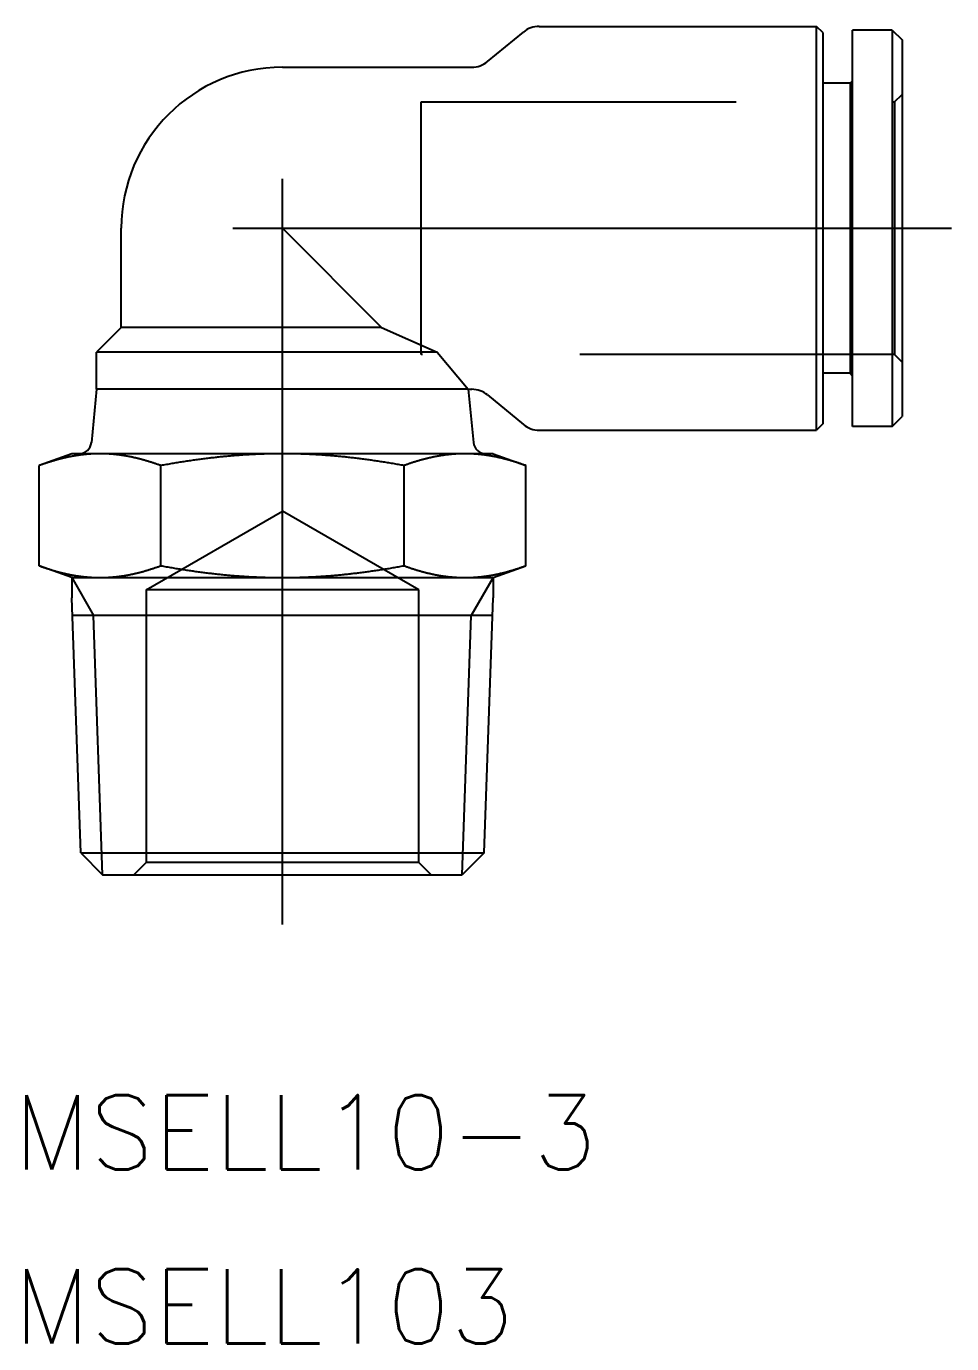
# Model space of a CAD drawing. Extents: x -10.3 to 68.7, y -18.9 to 36.2.
# Drawn here: x -10.3 to 27, y -18.9 to 34.2 of the extents above; entities that cross this region are included whole.
import ezdxf

# ---------------------------------------------------------------- set-up
doc = ezdxf.new("R2010")
doc.units = 0
doc.linetypes.add('CENTER', pattern=[50.8, 31.75, -6.35, 6.35, -6.35])
doc.linetypes.add('DASHED', pattern=[19.05, 12.7, -6.35])
doc.layers.get('0').update_dxf_attribs({"linetype": 'CONTINUOUS'})
doc.layers.add('CENTER', color=1, linetype='CENTER')
doc.styles.get("Standard").update_dxf_attribs({"font": 'txt.shx', "height": 3, "bigfont": 'bigfont.shx'})

msp = doc.modelspace()

# ---------------------------------------------------------------- linework, layer by layer
at = {"color": 7, "linetype": 'CONTINUOUS'}
for p, q in [((10.35926, 34.25), (21.55, 34.25)), ((21.55, 17.95), (21.55, 34.25)), ((21.8, 34), (21.55, 34.25)), ((23, 18.1), (23, 34.1)), ((24.6, 34.1), (23, 34.1)), ((24.6, 34.1), (24.6, 18.1)), ((24.6, 34.1), (25, 33.7)), ((8.277123, 32.828627), (9.722877, 34.021373)), ((21.8, 34), (21.8, 18.2)), ((25, 33.7), (25, 18.5)), ((0, 32.6), (7.64074, 32.6)), ((22.9, 31.95), (21.8, 31.95)), ((22.9, 31.95), (23, 32.05)), ((22.9, 31.95), (22.9, 20.25)), ((-6.5, 22.1), (-6.5, 26.1)), ((4, 22.1), (0, 26.1)), ((-6.5, 22.1), (-7.5, 21.1)), ((4, 22.1), (-6.5, 22.1)), ((4, 22.1), (6.244998, 21.1)), ((6.244998, 21.1), (-7.5, 21.1)), ((-7.5, 19.6), (-7.5, 21.1)), ((6.244998, 21.1), (7.5, 19.6)), ((22.9, 20.25), (21.8, 20.25)), ((22.9, 20.25), (23, 20.15)), ((-7.5, 19.6), (-7.706525, 17.452144)), ((7.5, 19.6), (-7.5, 19.6)), ((7.5, 19.6), (7.706525, 17.452144)), ((7.5, 19.6), (7.64074, 19.6)), ((8.277123, 19.371373), (9.722877, 18.178627)), ((21.8, 18.2), (21.55, 17.95)), ((24.6, 18.1), (23, 18.1)), ((24.6, 18.1), (25, 18.5)), ((10.35926, 17.95), (21.55, 17.95)), ((-8.5, 17), (-9.814955, 16.521396)), ((-9.814955, 12.478604), (-9.814955, 16.521396)), ((8.5, 17), (-8.5, 17)), ((-4.907477, 12.478604), (-4.907477, 16.521396)), ((4.907477, 12.478604), (4.907477, 16.521396)), ((8.5, 17), (9.814955, 16.521396)), ((9.814955, 12.478604), (9.814955, 16.521396)), ((-8.5, 12), (-9.814955, 12.478604)), ((8.5, 12), (9.814955, 12.478604)), ((-8.5, 12), (8.5, 12)), ((-8.5, 12), (-8.5, 11.189527)), ((8.5, 12), (8.5, 11.189527)), ((-8.140227, 0.886974), (-8.5, 11.189527)), ((8.140227, 0.886974), (8.5, 11.189527)), ((8.475016, 10.474092), (-8.475016, 10.474092)), ((-8.140227, 0.886974), (8.140227, 0.886974)), ((-8.140227, 0.886974), (-7.253253, 0)), ((8.140227, 0.886974), (7.253253, 0)), ((-7.253253, 0), (7.253253, 0))]:
    msp.add_line(p, q, dxfattribs=at)
at = {"color": 3, "linetype": 'DASHED'}
for p, q in [((24.7, 31.2), (25, 31.5)), ((5.6, 31.2), (24.7, 31.2)), ((5.6, 21), (5.6, 31.2)), ((24.7, 31.2), (24.7, 21)), ((24.7, 21), (5.6, 21)), ((25, 20.7), (24.7, 21)), ((-5.5, 11.5), (0, 14.675426)), ((5.5, 11.5), (0, 14.675426)), ((5.5, 11.5), (-5.5, 11.5)), ((-5.5, 11.5), (-5.5, 0.5)), ((5.5, 0.5), (5.5, 11.5)), ((-5.5, 0.5), (-6, 0)), ((5.5, 0.5), (-5.5, 0.5)), ((6, 0), (5.5, 0.5))]:
    msp.add_line(p, q, dxfattribs=at)
at = {"color": 3, "linetype": 'CONTINUOUS'}
for p, q in [((-8.5, 12), (-7.619016, 10.474092)), ((8.5, 12), (7.619016, 10.474092)), ((-7.253253, 0), (-7.619016, 10.474092)), ((7.253253, 0), (7.619016, 10.474092))]:
    msp.add_line(p, q, dxfattribs=at)
at = {"color": 7}
for points in [[(-7.36122, 17, 0), (-7.38654, 16.9999, 0), (-7.41184, 16.9998, 0), (-7.43711, 16.9995, 0), (-7.46236, 16.9991, 0), (-7.48758, 16.9986, 0), (-7.51277, 16.998, 0), (-7.53795, 16.9973, 0), (-7.5631, 16.9965, 0), (-7.58824, 16.9956, 0), (-7.61335, 16.9946, 0), (-7.63845, 16.9934, 0), (-7.66353, 16.9922, 0), (-7.6886, 16.9908, 0), (-7.71366, 16.9894, 0), (-7.7387, 16.9878, 0), (-7.76374, 16.9862, 0), (-7.78876, 16.9844, 0), (-7.81378, 16.9825, 0), (-7.83879, 16.9805, 0), (-7.8638, 16.9784, 0), (-7.8888, 16.9763, 0), (-7.9138, 16.974, 0), (-7.9388, 16.9716, 0), (-7.9638, 16.9691, 0), (-7.98879, 16.9665, 0), (-8.0138, 16.9637, 0), (-8.0388, 16.9609, 0), (-8.06381, 16.958, 0), (-8.08883, 16.955, 0), (-8.11385, 16.9519, 0), (-8.13888, 16.9486, 0), (-8.16392, 16.9453, 0), (-8.18897, 16.9419, 0), (-8.21404, 16.9383, 0), (-8.23912, 16.9347, 0), (-8.26421, 16.9309, 0), (-8.28932, 16.9271, 0), (-8.31444, 16.9231, 0), (-8.33959, 16.9191, 0), (-8.36475, 16.9149, 0), (-8.38993, 16.9107, 0), (-8.41514, 16.9063, 0), (-8.44037, 16.9018, 0), (-8.46562, 16.8973, 0), (-8.4909, 16.8926, 0), (-8.5162, 16.8878, 0), (-8.54154, 16.8829, 0), (-8.5669, 16.8779, 0), (-8.59229, 16.8728, 0), (-8.61772, 16.8676, 0), (-8.64318, 16.8623, 0), (-8.66867, 16.8569, 0), (-8.6942, 16.8514, 0), (-8.71976, 16.8458, 0), (-8.74536, 16.8401, 0), (-8.771, 16.8342, 0), (-8.79668, 16.8283, 0), (-8.8224, 16.8223, 0), (-8.84817, 16.8161, 0), (-8.87398, 16.8099, 0), (-8.89983, 16.8035, 0), (-8.92573, 16.797, 0), (-8.95168, 16.7905, 0), (-8.97768, 16.7838, 0), (-9.00372, 16.777, 0), (-9.02982, 16.7701, 0), (-9.05597, 16.7631, 0), (-9.08218, 16.756, 0), (-9.10844, 16.7488, 0), (-9.13476, 16.7414, 0), (-9.16113, 16.734, 0), (-9.18756, 16.7264, 0), (-9.21406, 16.7188, 0), (-9.24062, 16.711, 0), (-9.26724, 16.7031, 0), (-9.29392, 16.6951, 0), (-9.32067, 16.687, 0), (-9.34748, 16.6788, 0), (-9.37437, 16.6705, 0), (-9.40132, 16.662, 0), (-9.42835, 16.6535, 0), (-9.45545, 16.6448, 0), (-9.48262, 16.636, 0), (-9.50987, 16.6271, 0), (-9.53719, 16.6181, 0), (-9.56459, 16.6089, 0), (-9.59207, 16.5997, 0), (-9.61964, 16.5903, 0), (-9.64728, 16.5808, 0), (-9.67501, 16.5712, 0), (-9.70282, 16.5615, 0), (-9.73072, 16.5517, 0), (-9.75871, 16.5417, 0), (-9.78679, 16.5316, 0), (-9.81495, 16.5214, 0)], [(-4.90748, 16.5214, 0), (-4.93565, 16.5316, 0), (-4.96372, 16.5417, 0), (-4.99171, 16.5517, 0), (-5.01961, 16.5615, 0), (-5.04742, 16.5712, 0), (-5.07515, 16.5808, 0), (-5.1028, 16.5903, 0), (-5.13036, 16.5997, 0), (-5.15784, 16.6089, 0), (-5.18524, 16.6181, 0), (-5.21256, 16.6271, 0), (-5.23981, 16.636, 0), (-5.26698, 16.6448, 0), (-5.29408, 16.6535, 0), (-5.32111, 16.662, 0), (-5.34806, 16.6705, 0), (-5.37495, 16.6788, 0), (-5.40176, 16.687, 0), (-5.42851, 16.6951, 0), (-5.4552, 16.7031, 0), (-5.48182, 16.711, 0), (-5.50837, 16.7188, 0), (-5.53487, 16.7264, 0), (-5.5613, 16.734, 0), (-5.58768, 16.7414, 0), (-5.61399, 16.7488, 0), (-5.64025, 16.756, 0), (-5.66646, 16.7631, 0), (-5.69261, 16.7701, 0), (-5.71871, 16.777, 0), (-5.74476, 16.7838, 0), (-5.77075, 16.7905, 0), (-5.7967, 16.797, 0), (-5.8226, 16.8035, 0), (-5.84846, 16.8099, 0), (-5.87426, 16.8161, 0), (-5.90003, 16.8223, 0), (-5.92575, 16.8283, 0), (-5.95143, 16.8342, 0), (-5.97707, 16.8401, 0), (-6.00267, 16.8458, 0), (-6.02824, 16.8514, 0), (-6.05376, 16.8569, 0), (-6.07926, 16.8623, 0), (-6.10471, 16.8676, 0), (-6.13014, 16.8728, 0), (-6.15553, 16.8779, 0), (-6.18089, 16.8829, 0), (-6.20623, 16.8878, 0), (-6.23153, 16.8926, 0), (-6.25681, 16.8973, 0), (-6.28207, 16.9018, 0), (-6.30729, 16.9063, 0), (-6.3325, 16.9107, 0), (-6.35768, 16.9149, 0), (-6.38285, 16.9191, 0), (-6.40799, 16.9231, 0), (-6.43312, 16.9271, 0), (-6.45822, 16.9309, 0), (-6.48332, 16.9347, 0), (-6.50839, 16.9383, 0), (-6.53346, 16.9419, 0), (-6.55851, 16.9453, 0), (-6.58355, 16.9486, 0), (-6.60858, 16.9519, 0), (-6.63361, 16.955, 0), (-6.65862, 16.958, 0), (-6.68363, 16.9609, 0), (-6.70864, 16.9637, 0), (-6.73364, 16.9665, 0), (-6.75864, 16.9691, 0), (-6.78363, 16.9716, 0), (-6.80863, 16.974, 0), (-6.83363, 16.9763, 0), (-6.85863, 16.9784, 0), (-6.88364, 16.9805, 0), (-6.90865, 16.9825, 0), (-6.93367, 16.9844, 0), (-6.95869, 16.9862, 0), (-6.98373, 16.9878, 0), (-7.00877, 16.9894, 0), (-7.03383, 16.9908, 0), (-7.0589, 16.9922, 0), (-7.08398, 16.9934, 0), (-7.10908, 16.9946, 0), (-7.1342, 16.9956, 0), (-7.15933, 16.9965, 0), (-7.18448, 16.9973, 0), (-7.20966, 16.998, 0), (-7.23485, 16.9986, 0), (-7.26007, 16.9991, 0), (-7.28532, 16.9995, 0), (-7.31059, 16.9998, 0), (-7.33589, 16.9999, 0), (-7.36122, 17, 0)], [(0, 17, 0), (-0.050656, 16.9999, 0), (-0.101253, 16.9998, 0), (-0.151795, 16.9995, 0), (-0.202285, 16.9991, 0), (-0.252725, 16.9986, 0), (-0.303117, 16.998, 0), (-0.353466, 16.9973, 0), (-0.403773, 16.9965, 0), (-0.45404, 16.9956, 0), (-0.504272, 16.9946, 0), (-0.554469, 16.9934, 0), (-0.604636, 16.9922, 0), (-0.654774, 16.9908, 0), (-0.704887, 16.9894, 0), (-0.754976, 16.9878, 0), (-0.805045, 16.9862, 0), (-0.855096, 16.9844, 0), (-0.905131, 16.9825, 0), (-0.955153, 16.9805, 0), (-1.00516, 16.9784, 0), (-1.05517, 16.9763, 0), (-1.10517, 16.974, 0), (-1.15516, 16.9716, 0), (-1.20516, 16.9691, 0), (-1.25516, 16.9665, 0), (-1.30516, 16.9637, 0), (-1.35517, 16.9609, 0), (-1.40519, 16.958, 0), (-1.45522, 16.955, 0), (-1.50527, 16.9519, 0), (-1.55533, 16.9486, 0), (-1.60541, 16.9453, 0), (-1.65552, 16.9419, 0), (-1.70564, 16.9383, 0), (-1.7558, 16.9347, 0), (-1.80598, 16.9309, 0), (-1.8562, 16.9271, 0), (-1.90645, 16.9231, 0), (-1.95674, 16.9191, 0), (-2.00707, 16.9149, 0), (-2.05743, 16.9107, 0), (-2.10784, 16.9063, 0), (-2.1583, 16.9018, 0), (-2.20881, 16.8973, 0), (-2.25937, 16.8926, 0), (-2.30998, 16.8878, 0), (-2.36064, 16.8829, 0), (-2.41137, 16.8779, 0), (-2.46216, 16.8728, 0), (-2.51301, 16.8676, 0), (-2.56392, 16.8623, 0), (-2.6149, 16.8569, 0), (-2.66596, 16.8514, 0), (-2.71709, 16.8458, 0), (-2.76829, 16.8401, 0), (-2.81957, 16.8342, 0), (-2.87093, 16.8283, 0), (-2.92237, 16.8223, 0), (-2.9739, 16.8161, 0), (-3.02552, 16.8099, 0), (-3.07723, 16.8035, 0), (-3.12903, 16.797, 0), (-3.18093, 16.7905, 0), (-3.23292, 16.7838, 0), (-3.28501, 16.777, 0), (-3.33721, 16.7701, 0), (-3.38951, 16.7631, 0), (-3.44192, 16.756, 0), (-3.49445, 16.7488, 0), (-3.54708, 16.7414, 0), (-3.59983, 16.734, 0), (-3.6527, 16.7264, 0), (-3.70569, 16.7188, 0), (-3.7588, 16.711, 0), (-3.81204, 16.7031, 0), (-3.86541, 16.6951, 0), (-3.9189, 16.687, 0), (-3.97254, 16.6788, 0), (-4.02631, 16.6705, 0), (-4.08022, 16.662, 0), (-4.13427, 16.6535, 0), (-4.18846, 16.6448, 0), (-4.24281, 16.636, 0), (-4.2973, 16.6271, 0), (-4.35195, 16.6181, 0), (-4.40675, 16.6089, 0), (-4.46172, 16.5997, 0), (-4.51684, 16.5903, 0), (-4.57213, 16.5808, 0), (-4.62759, 16.5712, 0), (-4.68321, 16.5615, 0), (-4.73901, 16.5517, 0), (-4.79499, 16.5417, 0), (-4.85114, 16.5316, 0), (-4.90748, 16.5214, 0)], [(4.90748, 16.5214, 0), (4.85114, 16.5316, 0), (4.79499, 16.5417, 0), (4.73901, 16.5517, 0), (4.68321, 16.5615, 0), (4.62759, 16.5712, 0), (4.57213, 16.5808, 0), (4.51684, 16.5903, 0), (4.46172, 16.5997, 0), (4.40675, 16.6089, 0), (4.35195, 16.6181, 0), (4.2973, 16.6271, 0), (4.24281, 16.636, 0), (4.18846, 16.6448, 0), (4.13427, 16.6535, 0), (4.08022, 16.662, 0), (4.02631, 16.6705, 0), (3.97254, 16.6788, 0), (3.9189, 16.687, 0), (3.86541, 16.6951, 0), (3.81204, 16.7031, 0), (3.7588, 16.711, 0), (3.70569, 16.7188, 0), (3.6527, 16.7264, 0), (3.59983, 16.734, 0), (3.54708, 16.7414, 0), (3.49445, 16.7488, 0), (3.44192, 16.756, 0), (3.38951, 16.7631, 0), (3.33721, 16.7701, 0), (3.28501, 16.777, 0), (3.23292, 16.7838, 0), (3.18093, 16.7905, 0), (3.12903, 16.797, 0), (3.07723, 16.8035, 0), (3.02552, 16.8099, 0), (2.9739, 16.8161, 0), (2.92237, 16.8223, 0), (2.87093, 16.8283, 0), (2.81957, 16.8342, 0), (2.76829, 16.8401, 0), (2.71709, 16.8458, 0), (2.66596, 16.8514, 0), (2.6149, 16.8569, 0), (2.56392, 16.8623, 0), (2.51301, 16.8676, 0), (2.46216, 16.8728, 0), (2.41137, 16.8779, 0), (2.36064, 16.8829, 0), (2.30998, 16.8878, 0), (2.25937, 16.8926, 0), (2.20881, 16.8973, 0), (2.1583, 16.9018, 0), (2.10784, 16.9063, 0), (2.05743, 16.9107, 0), (2.00707, 16.9149, 0), (1.95674, 16.9191, 0), (1.90645, 16.9231, 0), (1.8562, 16.9271, 0), (1.80598, 16.9309, 0), (1.7558, 16.9347, 0), (1.70564, 16.9383, 0), (1.65552, 16.9419, 0), (1.60541, 16.9453, 0), (1.55533, 16.9486, 0), (1.50527, 16.9519, 0), (1.45522, 16.955, 0), (1.40519, 16.958, 0), (1.35517, 16.9609, 0), (1.30516, 16.9637, 0), (1.25516, 16.9665, 0), (1.20516, 16.9691, 0), (1.15516, 16.9716, 0), (1.10517, 16.974, 0), (1.05517, 16.9763, 0), (1.00516, 16.9784, 0), (0.955153, 16.9805, 0), (0.905131, 16.9825, 0), (0.855096, 16.9844, 0), (0.805045, 16.9862, 0), (0.754976, 16.9878, 0), (0.704887, 16.9894, 0), (0.654774, 16.9908, 0), (0.604636, 16.9922, 0), (0.554469, 16.9934, 0), (0.504272, 16.9946, 0), (0.45404, 16.9956, 0), (0.403773, 16.9965, 0), (0.353466, 16.9973, 0), (0.303117, 16.998, 0), (0.252725, 16.9986, 0), (0.202285, 16.9991, 0), (0.151795, 16.9995, 0), (0.101253, 16.9998, 0), (0.050656, 16.9999, 0), (0, 17, 0)], [(7.36122, 17, 0), (7.33589, 16.9999, 0), (7.31059, 16.9998, 0), (7.28532, 16.9995, 0), (7.26007, 16.9991, 0), (7.23485, 16.9986, 0), (7.20966, 16.998, 0), (7.18448, 16.9973, 0), (7.15933, 16.9965, 0), (7.1342, 16.9956, 0), (7.10908, 16.9946, 0), (7.08398, 16.9934, 0), (7.0589, 16.9922, 0), (7.03383, 16.9908, 0), (7.00877, 16.9894, 0), (6.98373, 16.9878, 0), (6.95869, 16.9862, 0), (6.93367, 16.9844, 0), (6.90865, 16.9825, 0), (6.88364, 16.9805, 0), (6.85863, 16.9784, 0), (6.83363, 16.9763, 0), (6.80863, 16.974, 0), (6.78363, 16.9716, 0), (6.75864, 16.9691, 0), (6.73364, 16.9665, 0), (6.70864, 16.9637, 0), (6.68363, 16.9609, 0), (6.65862, 16.958, 0), (6.63361, 16.955, 0), (6.60858, 16.9519, 0), (6.58355, 16.9486, 0), (6.55851, 16.9453, 0), (6.53346, 16.9419, 0), (6.50839, 16.9383, 0), (6.48332, 16.9347, 0), (6.45822, 16.9309, 0), (6.43312, 16.9271, 0), (6.40799, 16.9231, 0), (6.38285, 16.9191, 0), (6.35768, 16.9149, 0), (6.3325, 16.9107, 0), (6.30729, 16.9063, 0), (6.28207, 16.9018, 0), (6.25681, 16.8973, 0), (6.23153, 16.8926, 0), (6.20623, 16.8878, 0), (6.18089, 16.8829, 0), (6.15553, 16.8779, 0), (6.13014, 16.8728, 0), (6.10471, 16.8676, 0), (6.07926, 16.8623, 0), (6.05376, 16.8569, 0), (6.02824, 16.8514, 0), (6.00267, 16.8458, 0), (5.97707, 16.8401, 0), (5.95143, 16.8342, 0), (5.92575, 16.8283, 0), (5.90003, 16.8223, 0), (5.87426, 16.8161, 0), (5.84846, 16.8099, 0), (5.8226, 16.8035, 0), (5.7967, 16.797, 0), (5.77075, 16.7905, 0), (5.74476, 16.7838, 0), (5.71871, 16.777, 0), (5.69261, 16.7701, 0), (5.66646, 16.7631, 0), (5.64025, 16.756, 0), (5.61399, 16.7488, 0), (5.58768, 16.7414, 0), (5.5613, 16.734, 0), (5.53487, 16.7264, 0), (5.50837, 16.7188, 0), (5.48182, 16.711, 0), (5.4552, 16.7031, 0), (5.42851, 16.6951, 0), (5.40176, 16.687, 0), (5.37495, 16.6788, 0), (5.34806, 16.6705, 0), (5.32111, 16.662, 0), (5.29408, 16.6535, 0), (5.26698, 16.6448, 0), (5.23981, 16.636, 0), (5.21256, 16.6271, 0), (5.18524, 16.6181, 0), (5.15784, 16.6089, 0), (5.13036, 16.5997, 0), (5.1028, 16.5903, 0), (5.07515, 16.5808, 0), (5.04742, 16.5712, 0), (5.01961, 16.5615, 0), (4.99171, 16.5517, 0), (4.96372, 16.5417, 0), (4.93565, 16.5316, 0), (4.90748, 16.5214, 0)], [(9.81495, 16.5214, 0), (9.78679, 16.5316, 0), (9.75871, 16.5417, 0), (9.73072, 16.5517, 0), (9.70282, 16.5615, 0), (9.67501, 16.5712, 0), (9.64728, 16.5808, 0), (9.61964, 16.5903, 0), (9.59207, 16.5997, 0), (9.56459, 16.6089, 0), (9.53719, 16.6181, 0), (9.50987, 16.6271, 0), (9.48262, 16.636, 0), (9.45545, 16.6448, 0), (9.42835, 16.6535, 0), (9.40132, 16.662, 0), (9.37437, 16.6705, 0), (9.34748, 16.6788, 0), (9.32067, 16.687, 0), (9.29392, 16.6951, 0), (9.26724, 16.7031, 0), (9.24062, 16.711, 0), (9.21406, 16.7188, 0), (9.18756, 16.7264, 0), (9.16113, 16.734, 0), (9.13476, 16.7414, 0), (9.10844, 16.7488, 0), (9.08218, 16.756, 0), (9.05597, 16.7631, 0), (9.02982, 16.7701, 0), (9.00372, 16.777, 0), (8.97768, 16.7838, 0), (8.95168, 16.7905, 0), (8.92573, 16.797, 0), (8.89983, 16.8035, 0), (8.87398, 16.8099, 0), (8.84817, 16.8161, 0), (8.8224, 16.8223, 0), (8.79668, 16.8283, 0), (8.771, 16.8342, 0), (8.74536, 16.8401, 0), (8.71976, 16.8458, 0), (8.6942, 16.8514, 0), (8.66867, 16.8569, 0), (8.64318, 16.8623, 0), (8.61772, 16.8676, 0), (8.59229, 16.8728, 0), (8.5669, 16.8779, 0), (8.54154, 16.8829, 0), (8.5162, 16.8878, 0), (8.4909, 16.8926, 0), (8.46562, 16.8973, 0), (8.44037, 16.9018, 0), (8.41514, 16.9063, 0), (8.38993, 16.9107, 0), (8.36475, 16.9149, 0), (8.33959, 16.9191, 0), (8.31444, 16.9231, 0), (8.28932, 16.9271, 0), (8.26421, 16.9309, 0), (8.23912, 16.9347, 0), (8.21404, 16.9383, 0), (8.18897, 16.9419, 0), (8.16392, 16.9453, 0), (8.13888, 16.9486, 0), (8.11385, 16.9519, 0), (8.08883, 16.955, 0), (8.06381, 16.958, 0), (8.0388, 16.9609, 0), (8.0138, 16.9637, 0), (7.98879, 16.9665, 0), (7.9638, 16.9691, 0), (7.9388, 16.9716, 0), (7.9138, 16.974, 0), (7.8888, 16.9763, 0), (7.8638, 16.9784, 0), (7.83879, 16.9805, 0), (7.81378, 16.9825, 0), (7.78876, 16.9844, 0), (7.76374, 16.9862, 0), (7.7387, 16.9878, 0), (7.71366, 16.9894, 0), (7.6886, 16.9908, 0), (7.66353, 16.9922, 0), (7.63845, 16.9934, 0), (7.61335, 16.9946, 0), (7.58824, 16.9956, 0), (7.5631, 16.9965, 0), (7.53795, 16.9973, 0), (7.51277, 16.998, 0), (7.48758, 16.9986, 0), (7.46236, 16.9991, 0), (7.43711, 16.9995, 0), (7.41184, 16.9998, 0), (7.38654, 16.9999, 0), (7.36122, 17, 0)], [(-9.81495, 12.4786, 0), (-9.78701, 12.4685, 0), (-9.75915, 12.4585, 0), (-9.73137, 12.4486, 0), (-9.70368, 12.4388, 0), (-9.67606, 12.4291, 0), (-9.64853, 12.4196, 0), (-9.62107, 12.4102, 0), (-9.59369, 12.4009, 0), (-9.56638, 12.3917, 0), (-9.53915, 12.3826, 0), (-9.51199, 12.3736, 0), (-9.4849, 12.3647, 0), (-9.45789, 12.356, 0), (-9.43094, 12.3474, 0), (-9.40405, 12.3388, 0), (-9.37724, 12.3304, 0), (-9.35049, 12.3221, 0), (-9.3238, 12.3139, 0), (-9.29717, 12.3059, 0), (-9.27061, 12.2979, 0), (-9.2441, 12.29, 0), (-9.21765, 12.2823, 0), (-9.19126, 12.2746, 0), (-9.16492, 12.2671, 0), (-9.13864, 12.2597, 0), (-9.11242, 12.2523, 0), (-9.08624, 12.2451, 0), (-9.06012, 12.238, 0), (-9.03404, 12.231, 0), (-9.00801, 12.2241, 0), (-8.98203, 12.2173, 0), (-8.9561, 12.2107, 0), (-8.93021, 12.2041, 0), (-8.90436, 12.1976, 0), (-8.87856, 12.1913, 0), (-8.85279, 12.185, 0), (-8.82707, 12.1788, 0), (-8.80138, 12.1728, 0), (-8.77573, 12.1669, 0), (-8.75012, 12.161, 0), (-8.72454, 12.1553, 0), (-8.699, 12.1496, 0), (-8.67349, 12.1441, 0), (-8.64801, 12.1387, 0), (-8.62255, 12.1334, 0), (-8.59713, 12.1282, 0), (-8.57174, 12.123, 0), (-8.54637, 12.118, 0), (-8.52103, 12.1131, 0), (-8.49571, 12.1083, 0), (-8.47041, 12.1036, 0), (-8.44514, 12.099, 0), (-8.41988, 12.0945, 0), (-8.39465, 12.0901, 0), (-8.36943, 12.0859, 0), (-8.34423, 12.0817, 0), (-8.31905, 12.0776, 0), (-8.29387, 12.0736, 0), (-8.26872, 12.0697, 0), (-8.24357, 12.066, 0), (-8.21844, 12.0623, 0), (-8.19331, 12.0587, 0), (-8.16819, 12.0553, 0), (-8.14308, 12.0519, 0), (-8.11798, 12.0487, 0), (-8.09288, 12.0455, 0), (-8.06778, 12.0425, 0), (-8.04269, 12.0395, 0), (-8.01759, 12.0367, 0), (-7.9925, 12.0339, 0), (-7.9674, 12.0313, 0), (-7.9423, 12.0288, 0), (-7.9172, 12.0264, 0), (-7.89209, 12.024, 0), (-7.86697, 12.0218, 0), (-7.84185, 12.0197, 0), (-7.81672, 12.0177, 0), (-7.79157, 12.0158, 0), (-7.76642, 12.014, 0), (-7.74125, 12.0123, 0), (-7.71607, 12.0108, 0), (-7.69087, 12.0093, 0), (-7.66565, 12.0079, 0), (-7.64042, 12.0067, 0), (-7.61516, 12.0055, 0), (-7.58988, 12.0045, 0), (-7.56459, 12.0035, 0), (-7.53926, 12.0027, 0), (-7.51391, 12.002, 0), (-7.48854, 12.0014, 0), (-7.46314, 12.0009, 0), (-7.4377, 12.0005, 0), (-7.41224, 12.0002, 0), (-7.38675, 12.0001, 0), (-7.36122, 12, 0)], [(-7.36122, 12, 0), (-7.33569, 12.0001, 0), (-7.31019, 12.0002, 0), (-7.28473, 12.0005, 0), (-7.25929, 12.0009, 0), (-7.23389, 12.0014, 0), (-7.20852, 12.002, 0), (-7.18317, 12.0027, 0), (-7.15785, 12.0035, 0), (-7.13255, 12.0045, 0), (-7.10727, 12.0055, 0), (-7.08202, 12.0067, 0), (-7.05678, 12.0079, 0), (-7.03157, 12.0093, 0), (-7.00637, 12.0108, 0), (-6.98118, 12.0123, 0), (-6.95601, 12.014, 0), (-6.93086, 12.0158, 0), (-6.90571, 12.0177, 0), (-6.88058, 12.0197, 0), (-6.85546, 12.0218, 0), (-6.83034, 12.024, 0), (-6.80523, 12.0264, 0), (-6.78013, 12.0288, 0), (-6.75503, 12.0313, 0), (-6.72993, 12.0339, 0), (-6.70484, 12.0367, 0), (-6.67975, 12.0395, 0), (-6.65465, 12.0425, 0), (-6.62955, 12.0455, 0), (-6.60445, 12.0487, 0), (-6.57935, 12.0519, 0), (-6.55424, 12.0553, 0), (-6.52912, 12.0587, 0), (-6.504, 12.0623, 0), (-6.47886, 12.066, 0), (-6.45372, 12.0697, 0), (-6.42856, 12.0736, 0), (-6.40339, 12.0776, 0), (-6.3782, 12.0817, 0), (-6.353, 12.0859, 0), (-6.32778, 12.0901, 0), (-6.30255, 12.0945, 0), (-6.27729, 12.099, 0), (-6.25202, 12.1036, 0), (-6.22672, 12.1083, 0), (-6.2014, 12.1131, 0), (-6.17606, 12.118, 0), (-6.15069, 12.123, 0), (-6.1253, 12.1282, 0), (-6.09988, 12.1334, 0), (-6.07443, 12.1387, 0), (-6.04895, 12.1441, 0), (-6.02343, 12.1496, 0), (-5.99789, 12.1553, 0), (-5.97231, 12.161, 0), (-5.9467, 12.1669, 0), (-5.92105, 12.1728, 0), (-5.89536, 12.1788, 0), (-5.86964, 12.185, 0), (-5.84388, 12.1913, 0), (-5.81807, 12.1976, 0), (-5.79222, 12.2041, 0), (-5.76633, 12.2107, 0), (-5.7404, 12.2173, 0), (-5.71442, 12.2241, 0), (-5.68839, 12.231, 0), (-5.66232, 12.238, 0), (-5.63619, 12.2451, 0), (-5.61002, 12.2523, 0), (-5.58379, 12.2597, 0), (-5.55751, 12.2671, 0), (-5.53117, 12.2746, 0), (-5.50478, 12.2823, 0), (-5.47833, 12.29, 0), (-5.45183, 12.2979, 0), (-5.42526, 12.3059, 0), (-5.39863, 12.3139, 0), (-5.37195, 12.3221, 0), (-5.34519, 12.3304, 0), (-5.31838, 12.3388, 0), (-5.2915, 12.3474, 0), (-5.26455, 12.356, 0), (-5.23753, 12.3647, 0), (-5.21044, 12.3736, 0), (-5.18328, 12.3826, 0), (-5.15605, 12.3917, 0), (-5.12874, 12.4009, 0), (-5.10136, 12.4102, 0), (-5.07391, 12.4196, 0), (-5.04637, 12.4291, 0), (-5.01876, 12.4388, 0), (-4.99106, 12.4486, 0), (-4.96328, 12.4585, 0), (-4.93542, 12.4685, 0), (-4.90748, 12.4786, 0)], [(-4.90748, 12.4786, 0), (-4.85159, 12.4685, 0), (-4.79586, 12.4585, 0), (-4.74031, 12.4486, 0), (-4.68492, 12.4388, 0), (-4.62969, 12.4291, 0), (-4.57462, 12.4196, 0), (-4.5197, 12.4102, 0), (-4.46494, 12.4009, 0), (-4.41033, 12.3917, 0), (-4.35587, 12.3826, 0), (-4.30155, 12.3736, 0), (-4.24737, 12.3647, 0), (-4.19334, 12.356, 0), (-4.13944, 12.3474, 0), (-4.08568, 12.3388, 0), (-4.03204, 12.3304, 0), (-3.97854, 12.3221, 0), (-3.92516, 12.3139, 0), (-3.87191, 12.3059, 0), (-3.81878, 12.2979, 0), (-3.76577, 12.29, 0), (-3.71287, 12.2823, 0), (-3.66009, 12.2746, 0), (-3.60742, 12.2671, 0), (-3.55486, 12.2597, 0), (-3.5024, 12.2523, 0), (-3.45005, 12.2451, 0), (-3.3978, 12.238, 0), (-3.34565, 12.231, 0), (-3.29359, 12.2241, 0), (-3.24163, 12.2173, 0), (-3.18976, 12.2107, 0), (-3.13798, 12.2041, 0), (-3.08629, 12.1976, 0), (-3.03468, 12.1913, 0), (-2.98315, 12.185, 0), (-2.9317, 12.1788, 0), (-2.88033, 12.1728, 0), (-2.82903, 12.1669, 0), (-2.77781, 12.161, 0), (-2.72665, 12.1553, 0), (-2.67556, 12.1496, 0), (-2.62454, 12.1441, 0), (-2.57358, 12.1387, 0), (-2.52268, 12.1334, 0), (-2.47183, 12.1282, 0), (-2.42104, 12.123, 0), (-2.37031, 12.118, 0), (-2.31962, 12.1131, 0), (-2.26898, 12.1083, 0), (-2.21839, 12.1036, 0), (-2.16784, 12.099, 0), (-2.11733, 12.0945, 0), (-2.06686, 12.0901, 0), (-2.01643, 12.0859, 0), (-1.96603, 12.0817, 0), (-1.91566, 12.0776, 0), (-1.86532, 12.0736, 0), (-1.815, 12.0697, 0), (-1.76471, 12.066, 0), (-1.71444, 12.0623, 0), (-1.66419, 12.0587, 0), (-1.61395, 12.0553, 0), (-1.56373, 12.0519, 0), (-1.51352, 12.0487, 0), (-1.46332, 12.0455, 0), (-1.41313, 12.0425, 0), (-1.36294, 12.0395, 0), (-1.31275, 12.0367, 0), (-1.26256, 12.0339, 0), (-1.21237, 12.0313, 0), (-1.16217, 12.0288, 0), (-1.11197, 12.0264, 0), (-1.06175, 12.024, 0), (-1.01152, 12.0218, 0), (-0.961269, 12.0197, 0), (-0.911003, 12.0177, 0), (-0.860716, 12.0158, 0), (-0.810405, 12.014, 0), (-0.760067, 12.0123, 0), (-0.7097, 12.0108, 0), (-0.659302, 12.0093, 0), (-0.608869, 12.0079, 0), (-0.558399, 12.0067, 0), (-0.507889, 12.0055, 0), (-0.457337, 12.0045, 0), (-0.406739, 12.0035, 0), (-0.356094, 12.0027, 0), (-0.305398, 12.002, 0), (-0.254648, 12.0014, 0), (-0.203842, 12.0009, 0), (-0.152978, 12.0005, 0), (-0.102051, 12.0002, 0), (-0.051059, 12.0001, 0), (0, 12, 0)], [(0, 12, 0), (0.051059, 12.0001, 0), (0.102051, 12.0002, 0), (0.152978, 12.0005, 0), (0.203842, 12.0009, 0), (0.254648, 12.0014, 0), (0.305398, 12.002, 0), (0.356094, 12.0027, 0), (0.406739, 12.0035, 0), (0.457337, 12.0045, 0), (0.507889, 12.0055, 0), (0.558399, 12.0067, 0), (0.608869, 12.0079, 0), (0.659302, 12.0093, 0), (0.7097, 12.0108, 0), (0.760067, 12.0123, 0), (0.810405, 12.014, 0), (0.860716, 12.0158, 0), (0.911003, 12.0177, 0), (0.961269, 12.0197, 0), (1.01152, 12.0218, 0), (1.06175, 12.024, 0), (1.11197, 12.0264, 0), (1.16217, 12.0288, 0), (1.21237, 12.0313, 0), (1.26256, 12.0339, 0), (1.31275, 12.0367, 0), (1.36294, 12.0395, 0), (1.41313, 12.0425, 0), (1.46332, 12.0455, 0), (1.51352, 12.0487, 0), (1.56373, 12.0519, 0), (1.61395, 12.0553, 0), (1.66419, 12.0587, 0), (1.71444, 12.0623, 0), (1.76471, 12.066, 0), (1.815, 12.0697, 0), (1.86532, 12.0736, 0), (1.91566, 12.0776, 0), (1.96603, 12.0817, 0), (2.01643, 12.0859, 0), (2.06686, 12.0901, 0), (2.11733, 12.0945, 0), (2.16784, 12.099, 0), (2.21839, 12.1036, 0), (2.26898, 12.1083, 0), (2.31962, 12.1131, 0), (2.37031, 12.118, 0), (2.42104, 12.123, 0), (2.47183, 12.1282, 0), (2.52268, 12.1334, 0), (2.57358, 12.1387, 0), (2.62454, 12.1441, 0), (2.67556, 12.1496, 0), (2.72665, 12.1553, 0), (2.77781, 12.161, 0), (2.82903, 12.1669, 0), (2.88033, 12.1728, 0), (2.9317, 12.1788, 0), (2.98315, 12.185, 0), (3.03468, 12.1913, 0), (3.08629, 12.1976, 0), (3.13798, 12.2041, 0), (3.18976, 12.2107, 0), (3.24163, 12.2173, 0), (3.29359, 12.2241, 0), (3.34565, 12.231, 0), (3.3978, 12.238, 0), (3.45005, 12.2451, 0), (3.5024, 12.2523, 0), (3.55486, 12.2597, 0), (3.60742, 12.2671, 0), (3.66009, 12.2746, 0), (3.71287, 12.2823, 0), (3.76577, 12.29, 0), (3.81878, 12.2979, 0), (3.87191, 12.3059, 0), (3.92516, 12.3139, 0), (3.97854, 12.3221, 0), (4.03204, 12.3304, 0), (4.08568, 12.3388, 0), (4.13944, 12.3474, 0), (4.19334, 12.356, 0), (4.24737, 12.3647, 0), (4.30155, 12.3736, 0), (4.35587, 12.3826, 0), (4.41033, 12.3917, 0), (4.46494, 12.4009, 0), (4.5197, 12.4102, 0), (4.57462, 12.4196, 0), (4.62969, 12.4291, 0), (4.68492, 12.4388, 0), (4.74031, 12.4486, 0), (4.79586, 12.4585, 0), (4.85159, 12.4685, 0), (4.90748, 12.4786, 0)], [(4.90748, 12.4786, 0), (4.93542, 12.4685, 0), (4.96328, 12.4585, 0), (4.99106, 12.4486, 0), (5.01876, 12.4388, 0), (5.04637, 12.4291, 0), (5.07391, 12.4196, 0), (5.10136, 12.4102, 0), (5.12874, 12.4009, 0), (5.15605, 12.3917, 0), (5.18328, 12.3826, 0), (5.21044, 12.3736, 0), (5.23753, 12.3647, 0), (5.26455, 12.356, 0), (5.2915, 12.3474, 0), (5.31838, 12.3388, 0), (5.34519, 12.3304, 0), (5.37195, 12.3221, 0), (5.39863, 12.3139, 0), (5.42526, 12.3059, 0), (5.45183, 12.2979, 0), (5.47833, 12.29, 0), (5.50478, 12.2823, 0), (5.53117, 12.2746, 0), (5.55751, 12.2671, 0), (5.58379, 12.2597, 0), (5.61002, 12.2523, 0), (5.63619, 12.2451, 0), (5.66232, 12.238, 0), (5.68839, 12.231, 0), (5.71442, 12.2241, 0), (5.7404, 12.2173, 0), (5.76633, 12.2107, 0), (5.79222, 12.2041, 0), (5.81807, 12.1976, 0), (5.84388, 12.1913, 0), (5.86964, 12.185, 0), (5.89536, 12.1788, 0), (5.92105, 12.1728, 0), (5.9467, 12.1669, 0), (5.97231, 12.161, 0), (5.99789, 12.1553, 0), (6.02343, 12.1496, 0), (6.04895, 12.1441, 0), (6.07443, 12.1387, 0), (6.09988, 12.1334, 0), (6.1253, 12.1282, 0), (6.15069, 12.123, 0), (6.17606, 12.118, 0), (6.2014, 12.1131, 0), (6.22672, 12.1083, 0), (6.25202, 12.1036, 0), (6.27729, 12.099, 0), (6.30255, 12.0945, 0), (6.32778, 12.0901, 0), (6.353, 12.0859, 0), (6.3782, 12.0817, 0), (6.40339, 12.0776, 0), (6.42856, 12.0736, 0), (6.45372, 12.0697, 0), (6.47886, 12.066, 0), (6.504, 12.0623, 0), (6.52912, 12.0587, 0), (6.55424, 12.0553, 0), (6.57935, 12.0519, 0), (6.60445, 12.0487, 0), (6.62955, 12.0455, 0), (6.65465, 12.0425, 0), (6.67975, 12.0395, 0), (6.70484, 12.0367, 0), (6.72993, 12.0339, 0), (6.75503, 12.0313, 0), (6.78013, 12.0288, 0), (6.80523, 12.0264, 0), (6.83034, 12.024, 0), (6.85546, 12.0218, 0), (6.88058, 12.0197, 0), (6.90571, 12.0177, 0), (6.93086, 12.0158, 0), (6.95601, 12.014, 0), (6.98118, 12.0123, 0), (7.00637, 12.0108, 0), (7.03157, 12.0093, 0), (7.05678, 12.0079, 0), (7.08202, 12.0067, 0), (7.10727, 12.0055, 0), (7.13255, 12.0045, 0), (7.15785, 12.0035, 0), (7.18317, 12.0027, 0), (7.20852, 12.002, 0), (7.23389, 12.0014, 0), (7.25929, 12.0009, 0), (7.28473, 12.0005, 0), (7.31019, 12.0002, 0), (7.33569, 12.0001, 0), (7.36122, 12, 0)], [(7.36122, 12, 0), (7.38675, 12.0001, 0), (7.41224, 12.0002, 0), (7.4377, 12.0005, 0), (7.46314, 12.0009, 0), (7.48854, 12.0014, 0), (7.51391, 12.002, 0), (7.53926, 12.0027, 0), (7.56459, 12.0035, 0), (7.58988, 12.0045, 0), (7.61516, 12.0055, 0), (7.64042, 12.0067, 0), (7.66565, 12.0079, 0), (7.69087, 12.0093, 0), (7.71607, 12.0108, 0), (7.74125, 12.0123, 0), (7.76642, 12.014, 0), (7.79157, 12.0158, 0), (7.81672, 12.0177, 0), (7.84185, 12.0197, 0), (7.86697, 12.0218, 0), (7.89209, 12.024, 0), (7.9172, 12.0264, 0), (7.9423, 12.0288, 0), (7.9674, 12.0313, 0), (7.9925, 12.0339, 0), (8.01759, 12.0367, 0), (8.04269, 12.0395, 0), (8.06778, 12.0425, 0), (8.09288, 12.0455, 0), (8.11798, 12.0487, 0), (8.14308, 12.0519, 0), (8.16819, 12.0553, 0), (8.19331, 12.0587, 0), (8.21844, 12.0623, 0), (8.24357, 12.066, 0), (8.26872, 12.0697, 0), (8.29387, 12.0736, 0), (8.31905, 12.0776, 0), (8.34423, 12.0817, 0), (8.36943, 12.0859, 0), (8.39465, 12.0901, 0), (8.41988, 12.0945, 0), (8.44514, 12.099, 0), (8.47041, 12.1036, 0), (8.49571, 12.1083, 0), (8.52103, 12.1131, 0), (8.54637, 12.118, 0), (8.57174, 12.123, 0), (8.59713, 12.1282, 0), (8.62255, 12.1334, 0), (8.64801, 12.1387, 0), (8.67349, 12.1441, 0), (8.699, 12.1496, 0), (8.72454, 12.1553, 0), (8.75012, 12.161, 0), (8.77573, 12.1669, 0), (8.80138, 12.1728, 0), (8.82707, 12.1788, 0), (8.85279, 12.185, 0), (8.87856, 12.1913, 0), (8.90436, 12.1976, 0), (8.93021, 12.2041, 0), (8.9561, 12.2107, 0), (8.98203, 12.2173, 0), (9.00801, 12.2241, 0), (9.03404, 12.231, 0), (9.06012, 12.238, 0), (9.08624, 12.2451, 0), (9.11242, 12.2523, 0), (9.13864, 12.2597, 0), (9.16492, 12.2671, 0), (9.19126, 12.2746, 0), (9.21765, 12.2823, 0), (9.2441, 12.29, 0), (9.27061, 12.2979, 0), (9.29717, 12.3059, 0), (9.3238, 12.3139, 0), (9.35049, 12.3221, 0), (9.37724, 12.3304, 0), (9.40405, 12.3388, 0), (9.43094, 12.3474, 0), (9.45789, 12.356, 0), (9.4849, 12.3647, 0), (9.51199, 12.3736, 0), (9.53915, 12.3826, 0), (9.56638, 12.3917, 0), (9.59369, 12.4009, 0), (9.62107, 12.4102, 0), (9.64853, 12.4196, 0), (9.67606, 12.4291, 0), (9.70368, 12.4388, 0), (9.73137, 12.4486, 0), (9.75915, 12.4585, 0), (9.78701, 12.4685, 0), (9.81495, 12.4786, 0)]]:
    msp.add_polyline3d(points, dxfattribs=at)
at = {"color": 7, "linetype": 'CONTINUOUS'}
for centre, radius, start, end in [((10.35926, 33.25), 1, 90, 129.5226313), ((0, 26.1), 6.5, 90, 180), ((7.64074, 33.6), 1, 270, 309.5226313), ((7.64074, 18.6), 1, 50.4773687, 90), ((10.35926, 18.95), 1, 230.4773687, 270), ((-8.204229, 17.5), 0.5, 270, 354.5076754), ((8.204229, 17.5), 0.5, 185.4923246, 270)]:
    msp.add_arc(centre, radius, start, end, dxfattribs=at)
at = {"layer": 'CENTER', "color": 1, "linetype": 'CENTER'}
for p, q in [((0, -2), (0, 28.1)), ((-2, 26.1), (27, 26.1))]:
    msp.add_line(p, q, dxfattribs=at)

# ---------------------------------------------------------------- texts
at = {"color": 7, "linetype": 'CONTINUOUS'}
for s, p in [('MSELL10-3', (-10.846176, -11.887214)), ('MSELL103', (-10.846176, -18.920558))]:
    msp.add_text(s, height=3, dxfattribs=at).set_placement(p)

doc.saveas('drawing.dxf')
